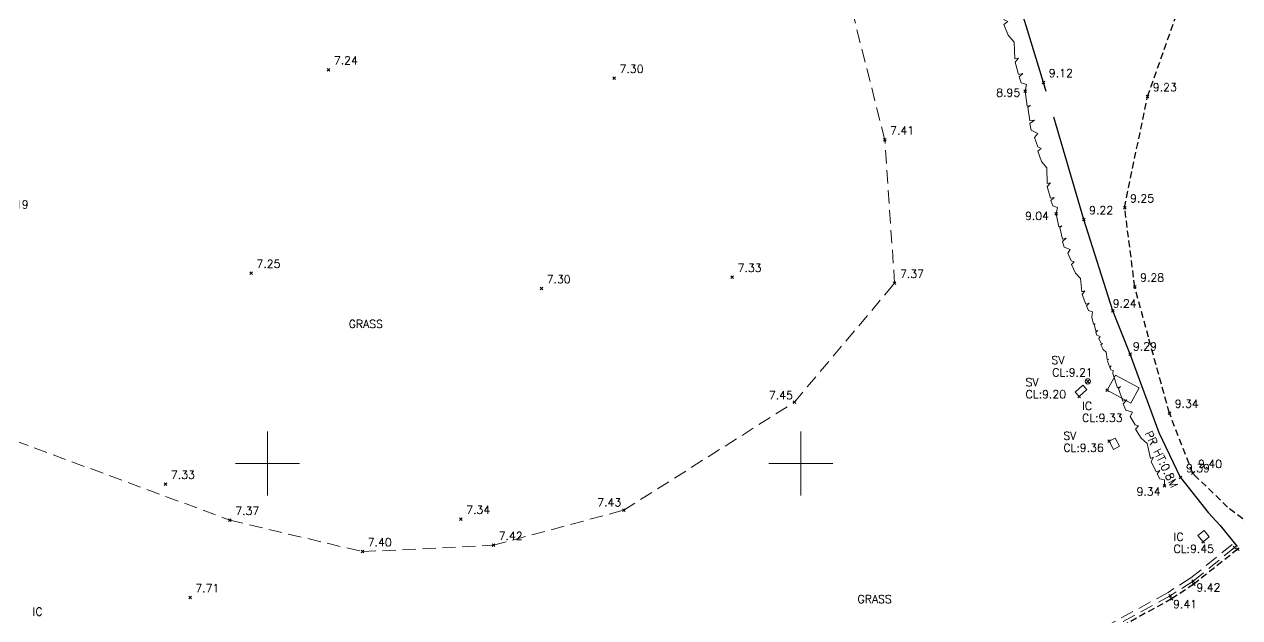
# Model space of a CAD drawing. Extents: x 521064 to 521635, y 174590 to 175241.
# Drawn here: x 521290.88 to 521336.45, y 174854.22 to 174876.45 of the extents above; entities that cross this region are included whole.
import ezdxf

# ---------------------------------------------------------------- set-up
doc = ezdxf.new("R2010")
doc.units = 0
doc.header["$PDMODE"] = 3
doc.header["$PDSIZE"] = 0.05
for name, pattern in [('Centre', [7, 4, -1, 1, -1]), ('DASHED', [0.75, 0.5, -0.25]), ('HIDDEN', [0.375, 0.25, -0.125])]:
    doc.linetypes.add(name, pattern=pattern)
doc.layers.get('0').update_dxf_attribs({"linetype": 'CONTINUOUS', "lineweight": 18})
for name, color, linetype, lineweight in [('I031G_SURVEY-GRID', 7, 'CONTINUOUS', 18), ('I910T_TXT-GEN-S', 7, 'CONTINUOUS', 13), ('I923G_SURVEY-POINT', 7, 'CONTINUOUS', 18), ('I923T_SURVEY-LEVEL', 7, 'CONTINUOUS', 13), ('I960G_COVER', 1, 'CONTINUOUS', 18), ('I960T_COVER-TXT', 1, 'CONTINUOUS', 13), ('I963G_SW', 200, 'DASHED', 18), ('I991G_SLOPE', 21, 'DASHED', 18), ('I995G_VEGETATION', 102, 'CONTINUOUS', 18)]:
    doc.layers.add(name, color=color, linetype=linetype, lineweight=lineweight)
doc.layers.add('I940G_SURFACE', color=200, linetype='HIDDEN')
doc.layers.add('I971G_FENCE', color=5, linetype='Centre')
doc.styles.add('MONOTXT', font='simplex.shx')

# ---------------------------------------------------------------- blocks, each defined once
blk = doc.blocks.new('HEL Vegitation')
at = {"color": 0, "linetype": 'ByBlock'}
blk.add_polyline3d([(0, 0, 0), (0.0922, -0.0113, 0), (0.0935, 0.0101, 0), (0.0995, -0.0077, 0), (0.1821, -0.0154, 0), (0.1845, 0.0113, 0), (0.197, -0.0202, 0), (0.2387, -0.0214, 0), (0.2678, 0.0125, 0), (0.2868, -0.0125, 0), (0.3463, -0.0065, 0), (0.3601, 0.0113, 0), (0.3714, -0.0138, 0), (0.4361, -0.0065, 0), (0.4826, 0.015, 0), (0.5749, -0.0053, 0), (0.5749, 0.015, 0), (0.5927, -0.0089, 0), (0.6647, -0.0077, 0), (0.6659, 0.0166, 0), (0.6788, -0.0077, 0), (0.714, -0.0053, 0), (0.7306, 0.0202, 0), (0.7646, 0.0036, 0)], dxfattribs=at)

msp = doc.modelspace()

# ---------------------------------------------------------------- linework, layer by layer
at = {"layer": 'I031G_SURVEY-GRID'}
for p, q in [((521300, 174861.2), (521300, 174858.8)), ((521320, 174861.2), (521320, 174858.8)), ((521298.8, 174860), (521301.2, 174860)), ((521318.8, 174860), (521321.2, 174860))]:
    msp.add_line(p, q, dxfattribs=at)
at = {"layer": 'I923G_SURVEY-POINT'}
for p in [(521302.29, 174874.752, 7.242), (521313, 174874.43, 7.301), (521329.097, 174874.275, 9.124), (521328.411, 174873.953, 8.949), (521332.996, 174873.743, 9.229), (521323.144, 174872.127, 7.414), (521329.571, 174869.354, 9.037), (521332.143, 174869.581, 9.253), (521330.608, 174869.137, 9.22), (521299.388, 174867.131, 7.248), (521310.269, 174866.55, 7.303), (521317.427, 174866.975, 7.33), (521323.515, 174866.75, 7.374), (521332.518, 174866.612, 9.284), (521331.698, 174865.714, 9.243), (521332.341, 174864.089, 9.294), (521330.76, 174863.071, 9.208), (521330.432, 174862.502, 9.198), (521331.483, 174862.742, 9.332), (521319.755, 174862.292, 7.447), (521333.816, 174861.888, 9.345), (521331.56, 174860.829, 9.36), (521334.238, 174859.474, 9.391), (521334.692, 174859.629, 9.4), (521296.18, 174859.225, 7.331), (521333.63, 174859.16, 9.344), (521298.593, 174857.874, 7.368), (521307.252, 174857.913, 7.338), (521313.356, 174858.245, 7.431), (521335.077, 174857.056, 9.446), (521303.56, 174856.694, 7.398), (521308.469, 174856.931, 7.421), (521336.26, 174856.85, 9.432), (521336.384, 174856.786, 9.433), (521334.709, 174855.585, 9.422), (521334.729, 174855.473, 9.419), (521297.096, 174854.979, 7.709), (521297.096, 174854.979, 7.709), (521333.842, 174855.037, 9.412), (521333.9, 174854.925, 9.411)]:
    msp.add_point(p, dxfattribs=at)
at = {"layer": 'I940G_SURFACE'}
for points in [[(521332.131, 174869.585, 9.247), (521332.996, 174873.743, 9.229), (521334.342, 174877.56, 9.227), (521336.574, 174881.774, 9.206), (521340.308, 174887.689, 9.268), (521342.894, 174891.723, 9.459), (521343.122, 174892.146, 9.45)], [(521337.158, 174857.463, 9.441), (521336.001, 174858.357, 9.438), (521334.692, 174859.629, 9.4), (521333.816, 174861.888, 9.345), (521333.031, 174864.727, 9.311), (521332.518, 174866.612, 9.284), (521332.143, 174869.581, 9.253)], [(521336.384, 174856.786, 9.433), (521334.729, 174855.473, 9.419), (521333.9, 174854.925, 9.411), (521326.508, 174850.862, 9.412), (521319.891, 174847.254, 9.428), (521318.107, 174846.276, 9.396)]]:
    msp.add_polyline3d(points, dxfattribs=at)
at = {"layer": 'I960G_COVER'}
for points in [[(521330.432, 174862.502, 9.198), (521330.722, 174862.764, 9.199), (521330.57, 174862.934, 9.185), (521330.28, 174862.671, 9.184)], [(521331.483, 174862.742, 9.332), (521332.369, 174862.261, 9.341), (521332.679, 174862.831, 9.334), (521331.793, 174863.312, 9.326)], [(521331.56, 174860.829, 9.36), (521331.721, 174860.525, 9.362), (521331.941, 174860.642, 9.37), (521331.78, 174860.946, 9.369)], [(521335.077, 174857.056, 9.446), (521334.882, 174857.297, 9.439), (521335.115, 174857.486, 9.439), (521335.31, 174857.245, 9.446)]]:
    msp.add_polyline3d(points, close=True, dxfattribs=at)
msp.add_circle((521330.76, 174863.071, 9.208), 0.1, dxfattribs=at)
at = {"layer": 'I963G_SW'}
for points in [[(521336.165, 174856.967, 9.432), (521334.622, 174855.707, 9.422), (521333.766, 174855.167, 9.412), (521326.375, 174851.142, 9.411), (521319.836, 174847.609, 9.421), (521317.97, 174846.558, 9.394)], [(521336.26, 174856.85, 9.432), (521334.709, 174855.585, 9.422), (521333.842, 174855.037, 9.412), (521326.447, 174851.01, 9.411), (521319.909, 174847.478, 9.421), (521318.043, 174846.427, 9.394)]]:
    msp.add_polyline3d(points, dxfattribs=at)
at = {"layer": 'I971G_FENCE'}
for points in [[(521334.238, 174859.474, 9.391), (521333.432, 174861.145, 9.284), (521332.341, 174864.089, 9.294), (521331.698, 174865.714, 9.243), (521330.608, 174869.137, 9.22), (521329.097, 174874.275, 9.124), (521328.088, 174877.591, 9.132), (521327.716, 174879.304, 9.113), (521327.626, 174881.044, 9.095), (521327.79, 174882.861, 9.057), (521328.195, 174884.525, 9.062), (521328.929, 174886.158, 9.072), (521331.591, 174890.784, 9.235), (521332.567, 174892.257, 9.266), (521333.726, 174893.666, 9.256), (521335.092, 174894.964, 9.283), (521336.785, 174895.156, 9.31), (521340.34, 174895.497, 9.293), (521343.897, 174895.529, 9.395), (521342.755, 174892.275, 9.439), (521354.459, 174888.04, 9.34)], [(521334.238, 174859.474, 9.391), (521335.265, 174858.161, 9.449), (521335.714, 174857.677, 9.438), (521336.356, 174856.882, 9.441)]]:
    msp.add_polyline3d(points, dxfattribs=at)
at = {"layer": 'I991G_SLOPE'}
msp.add_polyline3d([(521289.146, 174861.362, 7.341), (521298.593, 174857.874, 7.368), (521303.56, 174856.694, 7.398), (521308.469, 174856.931, 7.421), (521313.356, 174858.245, 7.431), (521319.755, 174862.292, 7.447), (521323.515, 174866.75, 7.374), (521323.144, 174872.127, 7.414), (521321.549, 174878.445, 7.392), (521322.55, 174886.252, 7.379), (521324.271, 174890.732, 7.388), (521328.023, 174897.406, 7.37), (521332.033, 174900.042, 7.398), (521337.217, 174901.363, 7.423), (521339.904, 174902.877, 7.445), (521341.238, 174904.907, 7.425), (521341.83, 174905.901, 7.416)], dxfattribs=at)

# ---------------------------------------------------------------- block references
at = {"layer": 'I995G_VEGETATION', "linetype": 'Continuous'}
for p, xscale, yscale, zscale, rotation in [((521327.057, 174878.85, 8.968), 6.645164951131679, 6.645164951131679, 6.645164951131679, 285.1773568678764), ((521328.411, 174873.953, 8.949), 6.203502434794776, 6.203502434794776, 6.203502434794776, 283.8807604749033), ((521329.571, 174869.354, 9.037), 5.357090687445915, 5.357090687445915, 5.357090687445915, 288.8082383949416), ((521330.91, 174865.482, 9.167), 2.946992327346271, 2.946992327346271, 2.946992327346271, 290.2537770387362), ((521331.7, 174863.372, 9.268), 6.060276257099152, 6.060276257099152, 6.060276257099152, 294.3477590752265)]:
    msp.add_blockref('HEL Vegitation', p, dxfattribs=dict(at, xscale=xscale, yscale=yscale, zscale=zscale, rotation=rotation))

# ---------------------------------------------------------------- texts
at = {"layer": 'I910T_TXT-GEN-S', "style": 'MONOTXT'}
for p in [(521303.044, 174865.074), (521322.123, 174854.765)]:
    msp.add_text('GRASS', height=0.3, dxfattribs=at).set_placement(p)
msp.add_text('PR HT:0.8M', height=0.3, rotation=295.743, dxfattribs=at).set_placement((521332.884, 174861.13))
at = {"layer": 'I923T_SURVEY-LEVEL', "style": 'MONOTXT'}
for s, p in [('7.24', (521302.49, 174874.952, 7.242)), ('7.30', (521313.2, 174874.63, 7.301)), ('9.12', (521329.297, 174874.475, 9.124)), ('8.95', (521327.323, 174873.74, 8.949)), ('9.23', (521333.196, 174873.943, 9.229)), ('7.41', (521323.345, 174872.326, 7.414)), ('7.19', (521290.148, 174869.55, 7.19)), ('9.25', (521332.343, 174869.781, 9.253)), ('9.04', (521328.402, 174869.121, 9.037)), ('9.22', (521330.808, 174869.337, 9.22)), ('7.25', (521299.588, 174867.331, 7.248)), ('7.30', (521310.469, 174866.75, 7.303)), ('7.33', (521317.628, 174867.175, 7.33)), ('7.37', (521323.715, 174866.95, 7.374)), ('9.28', (521332.718, 174866.812, 9.284)), ('9.24', (521331.689, 174865.842, 9.243)), ('9.29', (521332.449, 174864.233, 9.294)), ('CL:9.21', (521329.425, 174863.259, 9.208)), ('7.45', (521318.8, 174862.402, 7.447)), ('CL:9.20', (521328.425, 174862.442, 9.198)), ('9.34', (521334.016, 174862.088, 9.345)), ('CL:9.33', (521330.545, 174861.554, 9.332)), ('CL:9.36', (521329.839, 174860.435, 9.36)), ('9.39', (521334.438, 174859.674, 9.391)), ('9.40', (521334.892, 174859.829, 9.4)), ('7.33', (521296.38, 174859.424, 7.331)), ('9.34', (521332.585, 174858.795, 9.344)), ('7.34', (521307.452, 174858.113, 7.338)), ('7.43', (521312.365, 174858.391, 7.431)), ('7.37', (521298.793, 174858.074, 7.368)), ('7.40', (521303.76, 174856.894, 7.398)), ('7.42', (521308.669, 174857.131, 7.421)), ('CL:9.45', (521333.973, 174856.649, 9.446)), ('7.71', (521297.296, 174855.179, 7.709)), ('7.71', (521297.296, 174855.179, 7.709)), ('9.42', (521334.832, 174855.203, 9.419)), ('9.41', (521333.953, 174854.578, 9.411))]:
    msp.add_text(s, height=0.3, dxfattribs=at).set_placement(p)
at = {"layer": 'I960T_COVER-TXT', "style": 'MONOTXT'}
for s, p in [('SV', (521329.394, 174863.722)), ('SV', (521328.425, 174862.892)), ('IC', (521330.545, 174862.004)), ('SV', (521329.839, 174860.885)), ('IC', (521333.973, 174857.099)), ('IC', (521291.193, 174854.295))]:
    msp.add_text(s, height=0.3, dxfattribs=at).set_placement(p)

doc.saveas('drawing.dxf')
